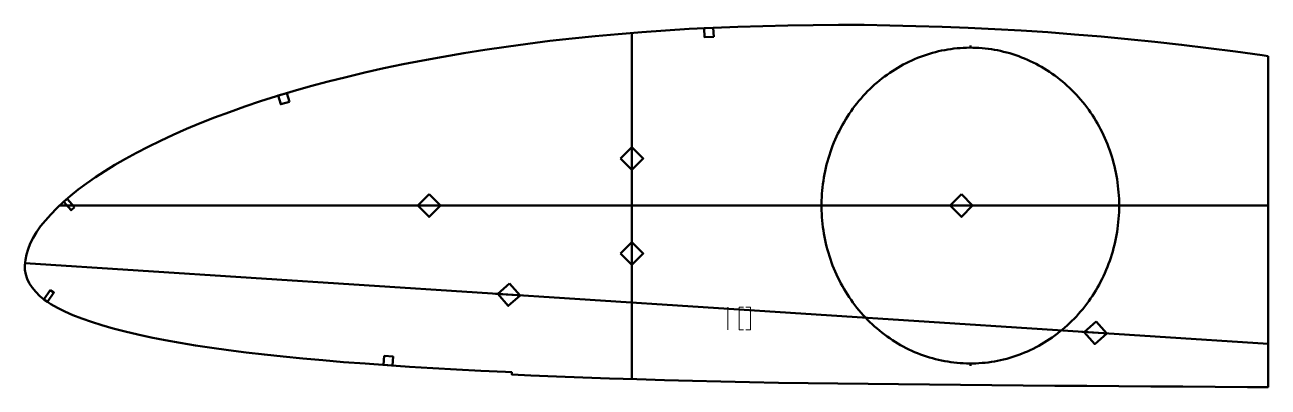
# Model space of a CAD drawing. Header units: metres. Extents: x 9 to 560, y 120 to 280.
import ezdxf

# ---------------------------------------------------------------- set-up
doc = ezdxf.new("R2010")
doc.units = ezdxf.units.M
doc.layers.add('Layer', color=1, linetype='Continuous', lineweight=50)
doc.layers.add('NumLabel', color=1, linetype='Continuous', lineweight=15)

msp = doc.modelspace()

# ---------------------------------------------------------------- linework, layer by layer
at = {"layer": 'Layer', "color": 7}
for p, q in [((278, 123.08), (278, 276.47)), ((278, 214.84), (278, 226.84)), ((24.3, 200), (560, 200)), ((182.09, 200), (194.09, 200)), ((418.02, 200), (430.02, 200)), ((278, 172.72), (278, 184.72)), ((8.98, 174.49), (560, 138.67)), ((217.48, 160.94), (229.45, 160.16)), ((477.48, 144.03), (489.45, 143.25))]:
    msp.add_line(p, q, dxfattribs=at)
at = {"layer": 'Layer'}
for p, q in [((428, 269.98), (428, 270.98)), ((362.05, 200), (361.05, 200)), ((493.95, 200), (494.95, 200)), ((428, 130.02), (428, 129.02))]:
    msp.add_line(p, q, dxfattribs=at)
for points in [[(560, 266.2), (557.39, 266.58), (545.47, 268.25), (533.55, 269.81), (521.64, 271.25), (509.74, 272.57), (497.85, 273.78), (485.97, 274.88), (474.11, 275.88), (462.29, 276.77), (450.51, 277.56), (438.79, 278.22), (427.09, 278.77), (415.44, 279.22), (403.84, 279.57), (392.31, 279.84), (380.88, 280.02), (369.55, 280.08), (358.3, 280.01), (347.12, 279.83), (336.02, 279.56), (325.01, 279.22), (314.14, 278.8), (303.42, 278.27), (292.83, 277.62), (282.34, 276.84), (271.95, 275.96), (261.68, 275.02), (251.56, 274.02), (241.63, 272.94), (231.89, 271.74), (222.29, 270.4), (212.8, 268.96), (203.44, 267.48), (194.27, 265.95), (185.32, 264.35), (176.58, 262.65), (168.02, 260.83), (159.61, 258.92), (151.38, 256.95), (143.33, 254.92), (135.49, 252.85), (127.88, 250.71), (120.49, 248.51), (113.31, 246.22), (106.34, 243.86), (99.57, 241.45), (93.01, 238.98), (86.66, 236.48), (80.55, 233.94), (74.66, 231.36), (69, 228.74), (63.58, 226.1), (58.4, 223.44), (53.48, 220.76), (48.8, 218.04), (44.35, 215.31), (40.16, 212.57), (36.22, 209.83), (32.55, 207.09), (29.14, 204.34), (25.99, 201.6), (23.08, 198.84), (20.41, 196.11), (18, 193.43), (15.88, 190.83), (14.08, 188.28), (12.56, 185.75), (11.32, 183.23), (10.32, 180.75), (9.59, 178.34), (9.12, 176), (8.9, 173.59), (8.96, 171.58), (9.28, 169.52), (9.9, 167.55), (10.84, 165.6), (12.12, 163.66), (13.71, 161.75), (15.59, 159.89), (17.81, 158.09), (20.38, 156.35), (23.3, 154.65), (26.55, 153), (30.14, 151.42), (34.09, 149.89), (38.4, 148.41), (43.05, 146.97), (48.03, 145.57), (53.34, 144.21), (58.96, 142.88), (64.9, 141.61), (71.16, 140.38), (77.72, 139.19), (84.59, 138.05), (91.76, 136.96), (99.22, 135.92), (106.99, 134.94), (115.06, 134), (123.42, 133.1), (132.06, 132.25), (140.99, 131.45), (150.21, 130.68), (159.7, 129.95), (169.45, 129.26), (179.47, 128.6), (189.74, 127.97), (200.25, 127.37), (211.01, 126.81), (222, 126.27), (224.75, 126.15), (224.71, 125.15), (233.18, 124.77), (244.62, 124.29), (256.26, 123.83), (268.12, 123.41), (280.16, 123.01), (292.38, 122.64), (304.79, 122.3), (317.36, 122), (330.11, 121.73), (343.02, 121.49), (356.08, 121.29), (369.31, 121.11), (382.69, 120.96), (396.22, 120.81), (409.87, 120.66), (423.62, 120.51), (437.47, 120.38), (451.4, 120.27), (465.45, 120.18), (479.57, 120.07), (493.76, 119.96), (507.98, 119.85), (522.24, 119.75), (536.54, 119.67), (550.87, 119.59), (560, 119.55), (560, 266.2)], [(314.23, 274.8), (310.23, 274.6), (310.03, 278.6), (314.03, 278.79), (314.23, 274.8)], [(493.95, 200), (493.94, 201.47), (493.9, 202.94), (493.82, 204.41), (493.72, 205.88), (493.59, 207.34), (493.43, 208.8), (493.24, 210.26), (493.02, 211.71), (492.78, 213.16), (492.5, 214.6), (492.2, 216.03), (491.87, 217.46), (491.51, 218.88), (491.12, 220.29), (490.7, 221.69), (490.26, 223.09), (489.79, 224.47), (489.29, 225.84), (488.77, 227.2), (488.21, 228.55), (487.64, 229.89), (487.03, 231.21), (486.4, 232.52), (485.74, 233.82), (485.06, 235.09), (484.35, 236.36), (483.62, 237.61), (482.86, 238.84), (482.08, 240.05), (481.28, 241.25), (480.45, 242.43), (479.6, 243.59), (478.72, 244.73), (477.82, 245.85), (476.9, 246.95), (475.96, 248.03), (475, 249.09), (474.02, 250.13), (473.02, 251.14), (471.99, 252.13), (470.95, 253.1), (469.89, 254.05), (468.81, 254.97), (467.71, 255.87), (466.6, 256.74), (465.47, 257.59), (464.32, 258.41), (463.15, 259.21), (461.97, 259.98), (460.78, 260.72), (459.57, 261.44), (458.34, 262.13), (457.11, 262.79), (455.86, 263.43), (454.59, 264.04), (453.32, 264.62), (452.03, 265.17), (450.74, 265.69), (449.43, 266.18), (448.12, 266.64), (446.79, 267.08), (445.46, 267.48), (444.12, 267.86), (442.77, 268.2), (441.42, 268.51), (440.06, 268.8), (438.69, 269.05), (437.32, 269.27), (435.95, 269.47), (434.57, 269.63), (433.19, 269.76), (431.81, 269.86), (430.42, 269.93), (429.04, 269.97), (427.65, 269.98), (426.27, 269.95), (424.88, 269.9), (423.5, 269.81), (422.12, 269.7), (420.74, 269.55), (419.36, 269.38), (417.99, 269.17), (416.62, 268.93), (415.26, 268.66), (413.9, 268.36), (412.55, 268.03), (411.21, 267.67), (409.87, 267.28), (408.54, 266.86), (407.22, 266.42), (405.91, 265.94), (404.61, 265.43), (403.32, 264.89), (402.04, 264.33), (400.77, 263.74), (399.52, 263.12), (398.27, 262.47), (397.04, 261.79), (395.83, 261.09), (394.62, 260.36), (393.44, 259.6), (392.26, 258.81), (391.11, 258), (389.97, 257.17), (388.84, 256.31), (387.74, 255.42), (386.65, 254.51), (385.58, 253.58), (384.52, 252.62), (383.49, 251.64), (382.48, 250.64), (381.49, 249.61), (380.51, 248.56), (379.56, 247.49), (378.63, 246.4), (377.72, 245.29), (376.84, 244.16), (375.98, 243.01), (375.14, 241.84), (374.32, 240.65), (373.53, 239.45), (372.76, 238.23), (372.01, 236.99), (371.29, 235.73), (370.6, 234.46), (369.93, 233.17), (369.28, 231.87), (368.66, 230.55), (368.07, 229.22), (367.51, 227.88), (366.97, 226.52), (366.46, 225.16), (365.97, 223.78), (365.51, 222.39), (365.08, 220.99), (364.68, 219.59), (364.31, 218.17), (363.96, 216.75), (363.65, 215.32), (363.36, 213.88), (363.1, 212.43), (362.86, 210.98), (362.66, 209.53), (362.49, 208.07), (362.34, 206.61), (362.22, 205.14), (362.14, 203.67), (362.08, 202.21), (362.05, 200.74), (362.05, 199.26), (362.08, 197.79), (362.14, 196.33), (362.22, 194.86), (362.34, 193.39), (362.49, 191.93), (362.66, 190.47), (362.86, 189.02), (363.1, 187.57), (363.36, 186.12), (363.65, 184.68), (363.96, 183.25), (364.31, 181.83), (364.68, 180.41), (365.08, 179.01), (365.51, 177.61), (365.97, 176.22), (366.46, 174.84), (366.97, 173.48), (367.51, 172.12), (368.07, 170.78), (368.66, 169.45), (369.28, 168.13), (369.93, 166.83), (370.6, 165.54), (371.29, 164.27), (372.01, 163.01), (372.76, 161.77), (373.53, 160.55), (374.32, 159.35), (375.14, 158.16), (375.98, 156.99), (376.84, 155.84), (377.72, 154.71), (378.63, 153.6), (379.56, 152.51), (380.51, 151.44), (381.49, 150.39), (382.48, 149.36), (383.49, 148.36), (384.52, 147.38), (385.58, 146.42), (386.65, 145.49), (387.74, 144.58), (388.84, 143.69), (389.97, 142.83), (391.11, 142), (392.26, 141.19), (393.44, 140.4), (394.62, 139.64), (395.83, 138.91), (397.04, 138.21), (398.27, 137.53), (399.52, 136.88), (400.77, 136.26), (402.04, 135.67), (403.32, 135.11), (404.61, 134.57), (405.91, 134.06), (407.22, 133.58), (408.54, 133.14), (409.87, 132.72), (411.21, 132.33), (412.55, 131.97), (413.9, 131.64), (415.26, 131.34), (416.62, 131.07), (417.99, 130.83), (419.36, 130.62), (420.74, 130.45), (422.12, 130.3), (423.5, 130.19), (424.88, 130.1), (426.27, 130.05), (427.65, 130.02), (429.04, 130.03), (430.42, 130.07), (431.81, 130.14), (433.19, 130.24), (434.57, 130.37), (435.95, 130.53), (437.32, 130.73), (438.69, 130.95), (440.06, 131.2), (441.42, 131.49), (442.77, 131.8), (444.12, 132.14), (445.46, 132.52), (446.79, 132.92), (448.12, 133.36), (449.43, 133.82), (450.74, 134.31), (452.03, 134.83), (453.32, 135.38), (454.59, 135.96), (455.86, 136.57), (457.11, 137.21), (458.34, 137.87), (459.57, 138.56), (460.78, 139.28), (461.97, 140.02), (463.15, 140.79), (464.32, 141.59), (465.47, 142.41), (466.6, 143.26), (467.71, 144.13), (468.81, 145.03), (469.89, 145.95), (470.95, 146.9), (471.99, 147.87), (473.02, 148.86), (474.02, 149.87), (475, 150.91), (475.96, 151.97), (476.9, 153.05), (477.82, 154.15), (478.72, 155.27), (479.6, 156.41), (480.45, 157.57), (481.28, 158.75), (482.08, 159.95), (482.86, 161.16), (483.62, 162.39), (484.35, 163.64), (485.06, 164.91), (485.74, 166.18), (486.4, 167.48), (487.03, 168.79), (487.64, 170.11), (488.21, 171.45), (488.77, 172.8), (489.29, 174.16), (489.79, 175.53), (490.26, 176.91), (490.7, 178.31), (491.12, 179.71), (491.51, 181.12), (491.87, 182.54), (492.2, 183.97), (492.5, 185.4), (492.78, 186.84), (493.02, 188.29), (493.24, 189.74), (493.43, 191.2), (493.59, 192.66), (493.72, 194.12), (493.82, 195.59), (493.9, 197.06), (493.94, 198.53), (493.95, 200)], [(126.14, 246.02), (122.3, 244.88), (121.16, 248.71), (124.99, 249.85), (126.14, 246.02)], [(273, 220.84), (278, 225.84), (283, 220.84), (278, 215.84), (273, 220.84)], [(188.09, 205), (193.09, 200), (188.09, 195), (183.09, 200), (188.09, 205)], [(424.02, 205), (429.02, 200), (424.02, 195), (419.02, 200), (424.02, 205)], [(30.91, 199.25), (29.4, 197.94), (26.11, 201.7), (27.62, 203.02), (30.91, 199.25)], [(273, 178.72), (278, 183.72), (283, 178.72), (278, 173.72), (273, 178.72)], [(223.79, 165.54), (228.46, 160.22), (223.14, 155.56), (218.48, 160.87), (223.79, 165.54)], [(20.14, 162.55), (21.79, 161.43), (18.99, 157.29), (17.33, 158.42), (20.14, 162.55)], [(483.79, 148.63), (488.45, 143.32), (483.14, 138.65), (478.47, 143.97), (483.79, 148.63)], [(168.13, 133.35), (172.12, 133.09), (171.86, 129.1), (167.87, 129.36), (168.13, 133.35)]]:
    msp.add_lwpolyline(points, close=True, dxfattribs=at)
at = {"layer": 'NumLabel', "color": 1}
for points in [[(320.5, 155), (320.5, 145)], [(327.5, 155), (325.5, 155), (325.5, 145), (327.5, 145)], [(328.5, 145), (330.5, 145), (330.5, 155), (328.5, 155)]]:
    msp.add_lwpolyline(points, dxfattribs=at)

doc.saveas('drawing.dxf')
